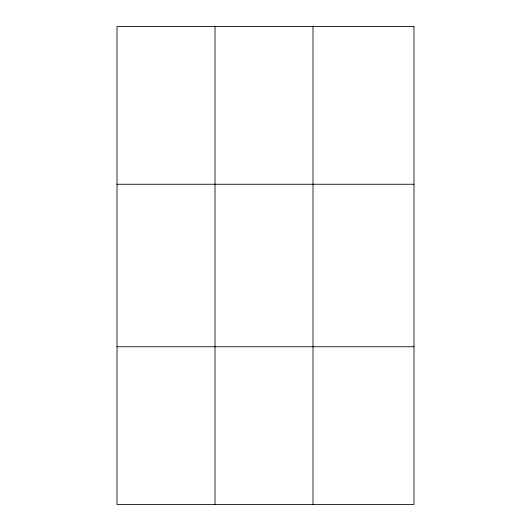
<?xml version="1.0" encoding="UTF-8"?>
<svg xmlns="http://www.w3.org/2000/svg" width="531" height="531" viewBox="0 0 531 531"><rect width="100%" height="100%" fill="white"/><g stroke="black" fill="none" stroke-linecap="round" stroke-linejoin="round"><path stroke-width="0.8" d="M215.015 26.55L215.015 504.45M313.018 26.55L313.018 504.45M117.012 184.257L413.988 184.257M117.012 346.743L413.988 346.743M413.988 26.55L413.988 504.45L117.012 504.45L117.012 26.55L413.988 26.55"/></g></svg>
